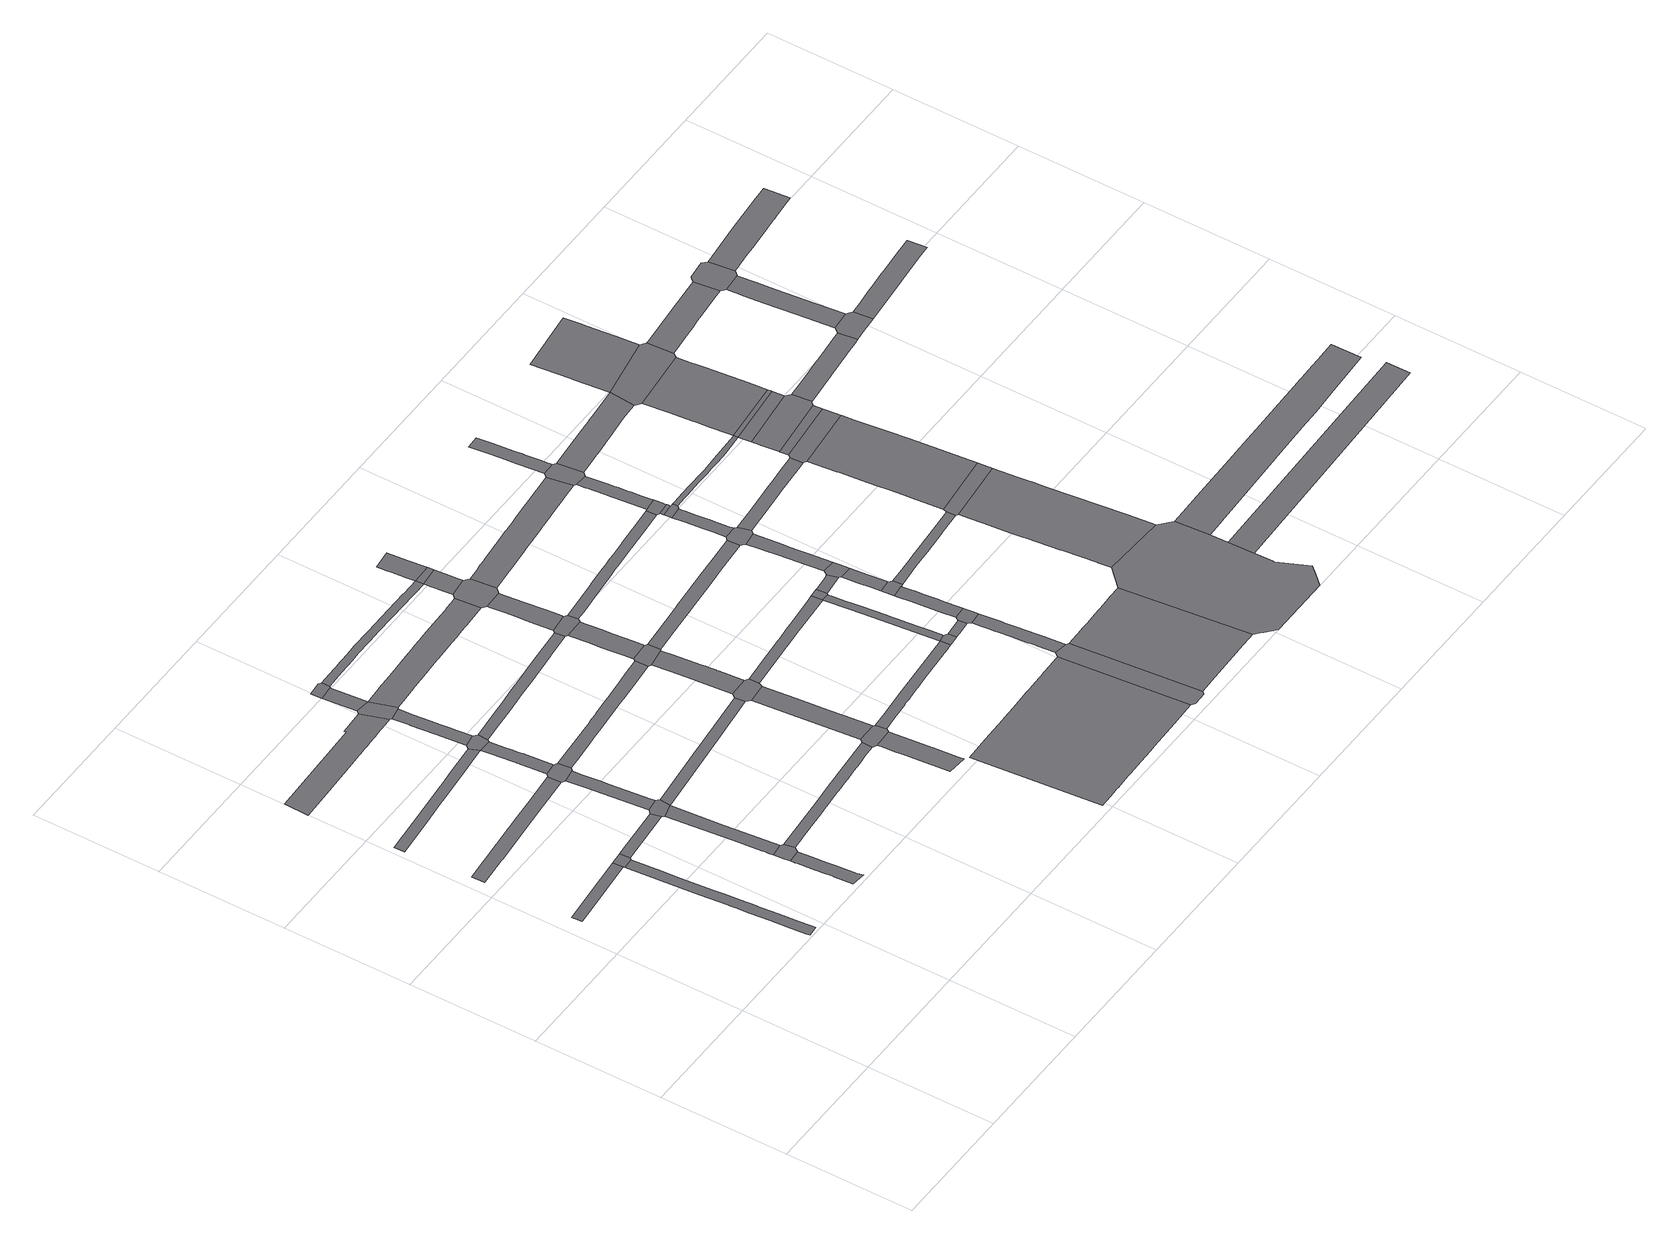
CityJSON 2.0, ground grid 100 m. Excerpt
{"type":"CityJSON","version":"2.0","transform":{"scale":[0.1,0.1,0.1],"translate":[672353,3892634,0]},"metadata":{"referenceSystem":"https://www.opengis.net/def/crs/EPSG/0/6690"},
"CityObjects":{
"road1":{"type":"Road","attributes":{"function":"9","usage":"9","RoadStructureAttribute.widthType":"2","RoadStructureAttribute.width":7.71,"RoadStructureAttribute.sectionType":"1"},"geometry":[{"type":"MultiSurface","lod":"1","boundaries":[[[0,1,2,3,4,5,6,7,8,9,10]]]}]},
"road2":{"type":"Road","attributes":{"function":"9","usage":"9","RoadStructureAttribute.widthType":"2","RoadStructureAttribute.width":7.98,"RoadStructureAttribute.sectionType":"1"},"geometry":[{"type":"MultiSurface","lod":"1","boundaries":[[[11,12,13,14,15,16,17,18,19,20,21,22,23,24,25,26,27,28,29,30,31,32,33,34,35,36,37]]]}]},
"road3":{"type":"Road","attributes":{"function":"9","usage":"9","RoadStructureAttribute.widthType":"9","RoadStructureAttribute.width":-9999,"RoadStructureAttribute.sectionType":"9"},"geometry":[{"type":"MultiSurface","lod":"1","boundaries":[[[38,11,37,39,40,0,10]]]}]},
"road4":{"type":"Road","attributes":{"function":"9","usage":"9","RoadStructureAttribute.widthType":"2","RoadStructureAttribute.width":9.7,"RoadStructureAttribute.sectionType":"1"},"geometry":[{"type":"MultiSurface","lod":"1","boundaries":[[[41,42,43,44,45,46,47,48,49,50,51,52,53,54,55,56,57]]]}]},
"road5":{"type":"Road","attributes":{"function":"9","usage":"9","RoadStructureAttribute.widthType":"2","RoadStructureAttribute.width":7.51,"RoadStructureAttribute.sectionType":"1"},"geometry":[{"type":"MultiSurface","lod":"1","boundaries":[[[58,59,60,61,62,63,64,65,66,67,68,69,70,71,72,73]]]}]},
"road6":{"type":"Road","attributes":{"function":"9","usage":"9","RoadStructureAttribute.widthType":"2","RoadStructureAttribute.width":7.71,"RoadStructureAttribute.sectionType":"1"},"geometry":[{"type":"MultiSurface","lod":"1","boundaries":[[[74,75,40,39,76]]]}]},
"road7":{"type":"Road","attributes":{"function":"9","usage":"9","RoadStructureAttribute.widthType":"2","RoadStructureAttribute.width":9.92,"RoadStructureAttribute.sectionType":"1"},"geometry":[{"type":"MultiSurface","lod":"1","boundaries":[[[77,78,79,80,81,82,83,84,85,86,87,88,89,90,91,92,93,94,95,96]]]}]},
"road8":{"type":"Road","attributes":{"function":"9","usage":"9","RoadStructureAttribute.widthType":"1","RoadStructureAttribute.width":19.69,"RoadStructureAttribute.sectionType":"1"},"geometry":[{"type":"MultiSurface","lod":"1","boundaries":[[[97,98,99,100,101,102,103,104,105,106,107,108,109,110,111,112,113,114,115,116]]]}]},
"road9":{"type":"Road","attributes":{"function":"9","usage":"9","RoadStructureAttribute.widthType":"9","RoadStructureAttribute.width":-9999,"RoadStructureAttribute.sectionType":"9"},"geometry":[{"type":"MultiSurface","lod":"1","boundaries":[[[117,118,85,84,119,120,121,122]]]}]},
"road10":{"type":"Road","attributes":{"function":"9","usage":"9","RoadStructureAttribute.widthType":"2","RoadStructureAttribute.width":9.92,"RoadStructureAttribute.sectionType":"1"},"geometry":[{"type":"MultiSurface","lod":"1","boundaries":[[[123,124,125,126,127,128,129,130,131,132,133,134,135,117,122]]]}]},
"road11":{"type":"Road","attributes":{"function":"9","usage":"9","RoadStructureAttribute.widthType":"9","RoadStructureAttribute.width":-9999,"RoadStructureAttribute.sectionType":"9"},"geometry":[{"type":"MultiSurface","lod":"1","boundaries":[[[126,125,136,137,138,139,140,74,76]]]}]},
"road12":{"type":"Road","attributes":{"function":"9","usage":"9","RoadStructureAttribute.widthType":"2","RoadStructureAttribute.width":9.92,"RoadStructureAttribute.sectionType":"1"},"geometry":[{"type":"MultiSurface","lod":"1","boundaries":[[[141,142,143,139,138,144,145,146,147,148,149]]]}]},
"road13":{"type":"Road","attributes":{"function":"9","usage":"9","RoadStructureAttribute.widthType":"9","RoadStructureAttribute.width":-9999,"RoadStructureAttribute.sectionType":"9"},"geometry":[{"type":"MultiSurface","lod":"1","boundaries":[[[141,149,150,151,152,153,41,57]]]}]},
"road14":{"type":"Road","attributes":{"function":"9","usage":"9","RoadStructureAttribute.widthType":"2","RoadStructureAttribute.width":9.92,"RoadStructureAttribute.sectionType":"1"},"geometry":[{"type":"MultiSurface","lod":"1","boundaries":[[[154,155,156,157,158,159,66,160,161,162,153,152]]]}]},
"road15":{"type":"Road","attributes":{"function":"9","usage":"9","RoadStructureAttribute.widthType":"9","RoadStructureAttribute.width":-9999,"RoadStructureAttribute.sectionType":"9"},"geometry":[{"type":"MultiSurface","lod":"1","boundaries":[[[67,66,159,163,164,165,166]]]}]},
"road16":{"type":"Road","attributes":{"function":"9","usage":"9","RoadStructureAttribute.widthType":"2","RoadStructureAttribute.width":9.92,"RoadStructureAttribute.sectionType":"1"},"geometry":[{"type":"MultiSurface","lod":"1","boundaries":[[[165,167,168,169,170,171,172,173,174,175,176,177,166]]]}]},
"road17":{"type":"Road","attributes":{"function":"9","usage":"9","RoadStructureAttribute.widthType":"9","RoadStructureAttribute.width":-9999,"RoadStructureAttribute.sectionType":"9"},"geometry":[{"type":"MultiSurface","lod":"1","boundaries":[[[173,178,179,180,116,115,174]]]}]},
"road18":{"type":"Road","attributes":{"function":"9","usage":"9","RoadStructureAttribute.widthType":"2","RoadStructureAttribute.width":10.74,"RoadStructureAttribute.sectionType":"1"},"geometry":[{"type":"MultiSurface","lod":"1","boundaries":[[[181,182,183,184,185,186,180,179]]]}]},
"road19":{"type":"Road","attributes":{"function":"9","usage":"9","RoadStructureAttribute.widthType":"2","RoadStructureAttribute.width":7.58,"RoadStructureAttribute.sectionType":"1"},"geometry":[{"type":"MultiSurface","lod":"1","boundaries":[[[187,188,189,121,120,190,191,192,193,194,195,196,197,198,199,200,201,202,203,204,205,206,207,208]]]}]},
"road20":{"type":"Road","attributes":{"function":"9","usage":"9","RoadStructureAttribute.widthType":"9","RoadStructureAttribute.width":-9999,"RoadStructureAttribute.sectionType":"9"},"geometry":[{"type":"MultiSurface","lod":"1","boundaries":[[[209,210,186,185,211,212]]]}]},
"road21":{"type":"Road","attributes":{"function":"9","usage":"9","RoadStructureAttribute.widthType":"2","RoadStructureAttribute.width":7.53,"RoadStructureAttribute.sectionType":"1"},"geometry":[{"type":"MultiSurface","lod":"1","boundaries":[[[213,214,215,216,136,125,217,218,219,220]]]}]},
"road22":{"type":"Road","attributes":{"function":"9","usage":"9","RoadStructureAttribute.widthType":"2","RoadStructureAttribute.width":9.24,"RoadStructureAttribute.sectionType":"1"},"geometry":[{"type":"MultiSurface","lod":"1","boundaries":[[[221,222,223,224,225,226,227,228,229,230,231,232,233,151,150,234,235,236,237,238,239,240,241,242,243,244,245,246]]]}]},
"road23":{"type":"Road","attributes":{"function":"9","usage":"9","RoadStructureAttribute.widthType":"2","RoadStructureAttribute.width":7.67,"RoadStructureAttribute.sectionType":"1"},"geometry":[{"type":"MultiSurface","lod":"1","boundaries":[[[163,247,248,249,250,251,252,253,254,255,256,257,258,259,260,261,262,263,264,265,266,267,268,164]]]}]},
"road24":{"type":"Road","attributes":{"function":"9","usage":"9","RoadStructureAttribute.widthType":"1","RoadStructureAttribute.width":19.69,"RoadStructureAttribute.sectionType":"1"},"geometry":[{"type":"MultiSurface","lod":"1","boundaries":[[[269,270,271,272,273,274,275,276,277,278,279,280,281,282,283,284,285,286,287,288,289,290,291,292,293,294,295,296,297,298,299,300,301,302,303,304,305,306,179,178]]]}]},
"road25":{"type":"Road","attributes":{"function":"9","usage":"9","RoadStructureAttribute.widthType":"2","RoadStructureAttribute.width":14.83,"RoadStructureAttribute.sectionType":"1"},"geometry":[{"type":"MultiSurface","lod":"1","boundaries":[[[307,308,309,310,311,312,313,314,315,316,317,318,319,320]]]}]},
"road26":{"type":"Road","attributes":{"function":"9","usage":"9","RoadStructureAttribute.widthType":"9","RoadStructureAttribute.width":-9999,"RoadStructureAttribute.sectionType":"9"},"geometry":[{"type":"MultiSurface","lod":"1","boundaries":[[[312,311,321,322,323,324,187,208]]]}]},
"road27":{"type":"Road","attributes":{"function":"9","usage":"9","RoadStructureAttribute.widthType":"2","RoadStructureAttribute.width":6.02,"RoadStructureAttribute.sectionType":"1"},"geometry":[{"type":"MultiSurface","lod":"1","boundaries":[[[211,325,326,327,328,329,330,331,332,333,334,335,336,337,338,339,340,341,342,343,344,345,346,347,348,349,350,351,352,353,354,355,356,212]]]}]},
"road28":{"type":"Road","attributes":{"function":"9","usage":"9","RoadStructureAttribute.widthType":"2","RoadStructureAttribute.width":14.83,"RoadStructureAttribute.sectionType":"1"},"geometry":[{"type":"MultiSurface","lod":"1","boundaries":[[[357,324,323,358,359,360,361,362]]]}]},
"road29":{"type":"Road","attributes":{"function":"9","usage":"9","RoadStructureAttribute.widthType":"9","RoadStructureAttribute.width":-9999,"RoadStructureAttribute.sectionType":"9"},"geometry":[{"type":"MultiSurface","lod":"1","boundaries":[[[220,219,362,361,363,364,365,366]]]}]},
"road30":{"type":"Road","attributes":{"function":"9","usage":"9","RoadStructureAttribute.widthType":"2","RoadStructureAttribute.width":14.83,"RoadStructureAttribute.sectionType":"1"},"geometry":[{"type":"MultiSurface","lod":"1","boundaries":[[[365,367,368,369,370,371,372,373,374,375,376,377,378,379,366]]]}]},
"road31":{"type":"Road","attributes":{"function":"9","usage":"9","RoadStructureAttribute.widthType":"9","RoadStructureAttribute.width":-9999,"RoadStructureAttribute.sectionType":"9"},"geometry":[{"type":"MultiSurface","lod":"1","boundaries":[[[245,376,375,380,381,382,383,246]]]}]},
"road32":{"type":"Road","attributes":{"function":"9","usage":"9","RoadStructureAttribute.widthType":"2","RoadStructureAttribute.width":14.83,"RoadStructureAttribute.sectionType":"1"},"geometry":[{"type":"MultiSurface","lod":"1","boundaries":[[[382,384,385,386,387,388,389,390,391,392,393,394,395,396,383]]]}]},
"road33":{"type":"Road","attributes":{"function":"9","usage":"9","RoadStructureAttribute.widthType":"1","RoadStructureAttribute.width":35.46,"RoadStructureAttribute.sectionType":"1"},"geometry":[{"type":"MultiSurface","lod":"1","boundaries":[[[397,398,399,400,401,402,403,404,405,406,407,408,409,410,411,412,413,414,415,416,417,418,419,420,421,422,423,424,425,426,427]]]}]},
"road34":{"type":"Road","attributes":{"function":"9","usage":"9","RoadStructureAttribute.widthType":"9","RoadStructureAttribute.width":-9999,"RoadStructureAttribute.sectionType":"9"},"geometry":[{"type":"MultiSurface","lod":"1","boundaries":[[[428,260,259,390,389,429,430,431]]]}]},
"road35":{"type":"Road","attributes":{"function":"9","usage":"9","RoadStructureAttribute.widthType":"2","RoadStructureAttribute.width":14.83,"RoadStructureAttribute.sectionType":"1"},"geometry":[{"type":"MultiSurface","lod":"1","boundaries":[[[432,433,434,435,436,437,438,439,440,441,442,443,428,431]]]}]},
"road36":{"type":"Road","attributes":{"function":"9","usage":"9","RoadStructureAttribute.widthType":"2","RoadStructureAttribute.width":7.32,"RoadStructureAttribute.sectionType":"1"},"geometry":[{"type":"MultiSurface","lod":"1","boundaries":[[[444,445,446,447,322,321,448,449,450,451,452,453,454,455,456,457,458,459,460,461,462]]]}]},
"road37":{"type":"Road","attributes":{"function":"9","usage":"9","RoadStructureAttribute.widthType":"9","RoadStructureAttribute.width":-9999,"RoadStructureAttribute.sectionType":"9"},"geometry":[{"type":"MultiSurface","lod":"1","boundaries":[[[290,289,436,435,463,464,465,466]]]}]},
"road38":{"type":"Road","attributes":{"function":"9","usage":"9","RoadStructureAttribute.widthType":"2","RoadStructureAttribute.width":14.29,"RoadStructureAttribute.sectionType":"1"},"geometry":[{"type":"MultiSurface","lod":"1","boundaries":[[[467,468,469,470,466,465,471,472,473,474,341]]]}]},
"road39":{"type":"Road","attributes":{"function":"9","usage":"9","RoadStructureAttribute.widthType":"9","RoadStructureAttribute.width":-9999,"RoadStructureAttribute.sectionType":"9"},"geometry":[{"type":"MultiSurface","lod":"1","boundaries":[[[474,475,342,341]]]}]},
"road40":{"type":"Road","attributes":{"function":"9","usage":"9","RoadStructureAttribute.widthType":"2","RoadStructureAttribute.width":14.29,"RoadStructureAttribute.sectionType":"1"},"geometry":[{"type":"MultiSurface","lod":"1","boundaries":[[[475,476,477,478,479,480,481,482,342]]]}]},
"road41":{"type":"Road","attributes":{"function":"9","usage":"9","RoadStructureAttribute.widthType":"2","RoadStructureAttribute.width":7.52,"RoadStructureAttribute.sectionType":"1"},"geometry":[{"type":"MultiSurface","lod":"1","boundaries":[[[483,484,485,486,487,488,489,490,491,492,493,494,495,496,497,498,364,363,499,500,501]]]}]},
"road42":{"type":"Road","attributes":{"function":"9","usage":"9","RoadStructureAttribute.widthType":"2","RoadStructureAttribute.width":9.27,"RoadStructureAttribute.sectionType":"1"},"geometry":[{"type":"MultiSurface","lod":"1","boundaries":[[[502,503,504,505,506,507,508,509,510,511,512,513,514,515,516,517,518,381,380]]]}]},
"road43":{"type":"Road","attributes":{"function":"9","usage":"9","RoadStructureAttribute.widthType":"9","RoadStructureAttribute.width":-9999,"RoadStructureAttribute.sectionType":"9"},"geometry":[{"type":"MultiSurface","lod":"1","boundaries":[[[519,520,521,522,444,462]]]}]},
"road44":{"type":"Road","attributes":{"function":"9","usage":"9","RoadStructureAttribute.widthType":"9","RoadStructureAttribute.width":-9999,"RoadStructureAttribute.sectionType":"9"},"geometry":[{"type":"MultiSurface","lod":"1","boundaries":[[[523,524,525,427,426,526,527,528]]]}]},
"road45":{"type":"Road","attributes":{"function":"9","usage":"9","RoadStructureAttribute.widthType":"2","RoadStructureAttribute.width":7.59,"RoadStructureAttribute.sectionType":"1"},"geometry":[{"type":"MultiSurface","lod":"1","boundaries":[[[529,530,531,532,533,534,535,536,537,538,539,540,541,542,543,544,545,546,547,548,549,550,551,552,553,554,555,556,430,429]]]}]},
"road46":{"type":"Road","attributes":{"function":"9","usage":"9","RoadStructureAttribute.widthType":"3","RoadStructureAttribute.width":5.73,"RoadStructureAttribute.sectionType":"1"},"geometry":[{"type":"MultiSurface","lod":"1","boundaries":[[[557,558,559,560,444,522,561,562,563,564,565,566,567,568,569,570,571,572,483,573]]]}]},
"road47":{"type":"Road","attributes":{"function":"9","usage":"9","RoadStructureAttribute.widthType":"2","RoadStructureAttribute.width":7.32,"RoadStructureAttribute.sectionType":"1"},"geometry":[{"type":"MultiSurface","lod":"1","boundaries":[[[574,521,520,575,576]]]}]},
"road48":{"type":"Road","attributes":{"function":"9","usage":"9","RoadStructureAttribute.widthType":"9","RoadStructureAttribute.width":-9999,"RoadStructureAttribute.sectionType":"9"},"geometry":[{"type":"MultiSurface","lod":"1","boundaries":[[[577,484,483,572,578]]]}]},
"road49":{"type":"Road","attributes":{"function":"9","usage":"9","RoadStructureAttribute.widthType":"2","RoadStructureAttribute.width":10.05,"RoadStructureAttribute.sectionType":"1"},"geometry":[{"type":"MultiSurface","lod":"1","boundaries":[[[579,580,581,582,583,584,585,586,587,588,589,590,591,592,525,524,593,594,595,596,597,598,599,600,601,602,603,604,605]]]}]},
"road50":{"type":"Road","attributes":{"function":"9","usage":"9","RoadStructureAttribute.widthType":"1","RoadStructureAttribute.width":19.69,"RoadStructureAttribute.sectionType":"1"},"geometry":[{"type":"MultiSurface","lod":"1","boundaries":[[[463,606,607,608,609,610,611,612,613,614,615,616,617,618,619,620,621,622,623,624,625,626,627,628,629,630,631,632,633,634,464]]]}]},
"road51":{"type":"Road","attributes":{"function":"9","usage":"9","RoadStructureAttribute.widthType":"9","RoadStructureAttribute.width":-9999,"RoadStructureAttribute.sectionType":"9"},"geometry":[{"type":"MultiSurface","lod":"1","boundaries":[[[604,635,636,637,574,576,605]]]}]},
"road52":{"type":"Road","attributes":{"function":"9","usage":"9","RoadStructureAttribute.widthType":"2","RoadStructureAttribute.width":7.52,"RoadStructureAttribute.sectionType":"1"},"geometry":[{"type":"MultiSurface","lod":"1","boundaries":[[[638,639,640,641,577,578]]]}]},
"road53":{"type":"Road","attributes":{"function":"9","usage":"9","RoadStructureAttribute.widthType":"2","RoadStructureAttribute.width":10.05,"RoadStructureAttribute.sectionType":"1"},"geometry":[{"type":"MultiSurface","lod":"1","boundaries":[[[642,643,644,645,646,647,648,637,636,649,650,651,652,653,654,655,656,657,658,659,660,661]]]}]},
"road54":{"type":"Road","attributes":{"function":"9","usage":"9","RoadStructureAttribute.widthType":"9","RoadStructureAttribute.width":-9999,"RoadStructureAttribute.sectionType":"9"},"geometry":[{"type":"MultiSurface","lod":"1","boundaries":[[[660,662,663,664,665,666,661]]]}]},
"road55":{"type":"Road","attributes":{"function":"9","usage":"9","RoadStructureAttribute.widthType":"2","RoadStructureAttribute.width":10.05,"RoadStructureAttribute.sectionType":"1"},"geometry":[{"type":"MultiSurface","lod":"1","boundaries":[[[667,668,669,670,671,672,673,666,665]]]}]},
"road56":{"type":"Road","attributes":{"function":"9","usage":"9","RoadStructureAttribute.widthType":"1","RoadStructureAttribute.width":35.46,"RoadStructureAttribute.sectionType":"1"},"geometry":[{"type":"MultiSurface","lod":"1","boundaries":[[[674,675,676,677,678,679,680,523,528,681,682,683,684,685]]]}]},
"road57":{"type":"Road","attributes":{"function":"9","usage":"9","RoadStructureAttribute.widthType":"9","RoadStructureAttribute.width":-9999,"RoadStructureAttribute.sectionType":"9"},"geometry":[{"type":"MultiSurface","lod":"1","boundaries":[[[639,638,671,670,686,687,688]]]}]},
"road58":{"type":"Road","attributes":{"function":"9","usage":"9","RoadStructureAttribute.widthType":"2","RoadStructureAttribute.width":10.05,"RoadStructureAttribute.sectionType":"1"},"geometry":[{"type":"MultiSurface","lod":"1","boundaries":[[[687,689,690,691,692,693,694,695,696,697,698,699,700,701,702,703,704,705,688]]]}]},
"road59":{"type":"Road","attributes":{"function":"9","usage":"9","RoadStructureAttribute.widthType":"9","RoadStructureAttribute.width":-9999,"RoadStructureAttribute.sectionType":"9"},"geometry":[{"type":"MultiSurface","lod":"1","boundaries":[[[706,707,708,709,710,509,508,711,696,695]]]}]},
"road60":{"type":"Road","attributes":{"function":"9","usage":"9","RoadStructureAttribute.widthType":"2","RoadStructureAttribute.width":10.05,"RoadStructureAttribute.sectionType":"1"},"geometry":[{"type":"MultiSurface","lod":"1","boundaries":[[[712,713,714,715,716,717,710,709,718,719,720,721,722,723,724,725]]]}]},
"road61":{"type":"Road","attributes":{"function":"9","usage":"9","RoadStructureAttribute.widthType":"9","RoadStructureAttribute.width":-9999,"RoadStructureAttribute.sectionType":"9"},"geometry":[{"type":"MultiSurface","lod":"1","boundaries":[[[726,727,728,729,730,712,725,731]]]}]},
"road62":{"type":"Road","attributes":{"function":"9","usage":"9","RoadStructureAttribute.widthType":"2","RoadStructureAttribute.width":10.05,"RoadStructureAttribute.sectionType":"1"},"geometry":[{"type":"MultiSurface","lod":"1","boundaries":[[[728,732,733,729]]]}]},
"road63":{"type":"Road","attributes":{"function":"9","usage":"9","RoadStructureAttribute.widthType":"9","RoadStructureAttribute.width":-9999,"RoadStructureAttribute.sectionType":"9"},"geometry":[{"type":"MultiSurface","lod":"1","boundaries":[[[732,734,735,736,737,738,739,740,741,543,542,733]]]}]},
"road64":{"type":"Road","attributes":{"function":"9","usage":"9","RoadStructureAttribute.widthType":"2","RoadStructureAttribute.width":10.05,"RoadStructureAttribute.sectionType":"1"},"geometry":[{"type":"MultiSurface","lod":"1","boundaries":[[[742,743,744,745,746,747,748,749,750,740,739,751,752,753,754,755,756,757,758,759,760,761,762,763,764]]]}]},
"road65":{"type":"Road","attributes":{"function":"9","usage":"9","RoadStructureAttribute.widthType":"2","RoadStructureAttribute.width":6.44,"RoadStructureAttribute.sectionType":"1"},"geometry":[{"type":"MultiSurface","lod":"1","boundaries":[[[765,766,767,768,769,770,771,772,773,774,775,776,777,778,779,780,664,663]]]}]},
"road66":{"type":"Road","attributes":{"function":"9","usage":"9","RoadStructureAttribute.widthType":"9","RoadStructureAttribute.width":-9999,"RoadStructureAttribute.sectionType":"9"},"geometry":[{"type":"MultiSurface","lod":"1","boundaries":[[[764,763,781,782,783,784,619,618]]]}]},
"road67":{"type":"Road","attributes":{"function":"9","usage":"9","RoadStructureAttribute.widthType":"2","RoadStructureAttribute.width":8.39,"RoadStructureAttribute.sectionType":"1"},"geometry":[{"type":"MultiSurface","lod":"1","boundaries":[[[785,786,787,788,789,784,783,790,791,792,793,794,795,796,797]]]}]},
"road68":{"type":"Road","attributes":{"function":"9","usage":"9","RoadStructureAttribute.widthType":"2","RoadStructureAttribute.width":8.77,"RoadStructureAttribute.sectionType":"1"},"geometry":[{"type":"MultiSurface","lod":"1","boundaries":[[[707,798,799,800,801,802,803,804,805,806,807,808,809,810,811,708]]]}]},
"road69":{"type":"Road","attributes":{"function":"9","usage":"9","RoadStructureAttribute.widthType":"9","RoadStructureAttribute.width":-9999,"RoadStructureAttribute.sectionType":"9"},"geometry":[{"type":"MultiSurface","lod":"1","boundaries":[[[812,813,814,815,816,817,818,819,820,821,822,823,824,685,684,825,826,827,828]]]}]},
"road70":{"type":"Road","attributes":{"function":"9","usage":"9","RoadStructureAttribute.widthType":"4","RoadStructureAttribute.width":3.68,"RoadStructureAttribute.sectionType":"1"},"geometry":[{"type":"MultiSurface","lod":"1","boundaries":[[[829,830,831,832,833,834,835,836,837,838,839,840,841,842,843,844,845,846,847,848,849,850,851,852,853,726,731]]]}]},
"road71":{"type":"Road","attributes":{"function":"9","usage":"9","RoadStructureAttribute.widthType":"1","RoadStructureAttribute.width":19.69,"RoadStructureAttribute.sectionType":"1"},"geometry":[{"type":"MultiSurface","lod":"1","boundaries":[[[854,855,856,857,858,859,860,861,862,863,782,781,864,865,866,867,868,869,870,871,872,873,874,875,876]]]}]},
"road72":{"type":"Road","attributes":{"function":"2","usage":"1","RoadStructureAttribute.widthType":"1","RoadStructureAttribute.width":44.4,"RoadStructureAttribute.sectionType":"1"},"geometry":[{"type":"MultiSurface","lod":"1","boundaries":[[[877,878,879,880,881,882,883,884,885,886,887,888,889,890,891,892,893,894,824,823]]]}]},
"road73":{"type":"Road","attributes":{"function":"9","usage":"9","RoadStructureAttribute.widthType":"9","RoadStructureAttribute.width":-9999,"RoadStructureAttribute.sectionType":"9"},"geometry":[{"type":"MultiSurface","lod":"1","boundaries":[[[771,770,884,883,895,896]]]}]},
"road74":{"type":"Road","attributes":{"function":"2","usage":"1","RoadStructureAttribute.widthType":"1","RoadStructureAttribute.width":44.4,"RoadStructureAttribute.sectionType":"1"},"geometry":[{"type":"MultiSurface","lod":"1","boundaries":[[[895,897,898,899,900,901,902,903,904,905,906,907,908,909,910,896]]]}]},
"road75":{"type":"Road","attributes":{"function":"9","usage":"9","RoadStructureAttribute.widthType":"9","RoadStructureAttribute.width":-9999,"RoadStructureAttribute.sectionType":"9"},"geometry":[{"type":"MultiSurface","lod":"1","boundaries":[[[803,802,911,902,901,912,913,914]]]}]},
"road76":{"type":"Road","attributes":{"function":"9","usage":"1","RoadStructureAttribute.widthType":"1","RoadStructureAttribute.width":44.4,"RoadStructureAttribute.sectionType":"1"},"geometry":[{"type":"MultiSurface","lod":"1","boundaries":[[[913,915,916,914]]]}]},
"road77":{"type":"Road","attributes":{"function":"9","usage":"9","RoadStructureAttribute.widthType":"9","RoadStructureAttribute.width":-9999,"RoadStructureAttribute.sectionType":"9"},"geometry":[{"type":"MultiSurface","lod":"1","boundaries":[[[917,918,919,920,921,922,916,915,923,924,925]]]}]},
"road78":{"type":"Road","attributes":{"function":"2","usage":"9","RoadStructureAttribute.widthType":"1","RoadStructureAttribute.width":44.4,"RoadStructureAttribute.sectionType":"1"},"geometry":[{"type":"MultiSurface","lod":"1","boundaries":[[[926,927,918,917,928,842]]]}]},
"road79":{"type":"Road","attributes":{"function":"9","usage":"9","RoadStructureAttribute.widthType":"9","RoadStructureAttribute.width":-9999,"RoadStructureAttribute.sectionType":"9"},"geometry":[{"type":"MultiSurface","lod":"1","boundaries":[[[928,929,930,843,842]]]}]},
"road80":{"type":"Road","attributes":{"function":"2","usage":"1","RoadStructureAttribute.widthType":"1","RoadStructureAttribute.width":44.4,"RoadStructureAttribute.sectionType":"1"},"geometry":[{"type":"MultiSurface","lod":"1","boundaries":[[[931,932,933,934,935,936,937,843,930,938,939,940,941,942,943,944]]]}]},
"road81":{"type":"Road","attributes":{"function":"9","usage":"9","RoadStructureAttribute.widthType":"9","RoadStructureAttribute.width":-9999,"RoadStructureAttribute.sectionType":"9"},"geometry":[{"type":"MultiSurface","lod":"1","boundaries":[[[931,944,945,946,947,854,876]]]}]},
"road82":{"type":"Road","attributes":{"function":"2","usage":"1","RoadStructureAttribute.widthType":"1","RoadStructureAttribute.width":44.4,"RoadStructureAttribute.sectionType":"1"},"geometry":[{"type":"MultiSurface","lod":"1","boundaries":[[[948,949,950,854,947,951,952,953,954]]]}]},
"road83":{"type":"Road","attributes":{"function":"9","usage":"9","RoadStructureAttribute.widthType":"1","RoadStructureAttribute.width":15.06,"RoadStructureAttribute.sectionType":"1"},"geometry":[{"type":"MultiSurface","lod":"1","boundaries":[[[924,955,956,957,958,959,960,961,962,963,964,965,966,967,968,925]]]}]},
"road84":{"type":"Road","attributes":{"function":"1","usage":"1","RoadStructureAttribute.widthType":"1","RoadStructureAttribute.width":35.46,"RoadStructureAttribute.sectionType":"7"},"geometry":[{"type":"MultiSurface","lod":"1","boundaries":[[[817,969,970,971,972,973,974,818]]]}]},
"road85":{"type":"Road","attributes":{"function":"9","usage":"9","RoadStructureAttribute.widthType":"1","RoadStructureAttribute.width":25.09,"RoadStructureAttribute.sectionType":"1"},"geometry":[{"type":"MultiSurface","lod":"1","boundaries":[[[975,976,977,978,979,980,981,982,983,984,985,986,987,988,989,990,822,821,991,992,993,994,995]]]}]},
"road86":{"type":"Road","attributes":{"function":"9","usage":"9","RoadStructureAttribute.widthType":"1","RoadStructureAttribute.width":19.53,"RoadStructureAttribute.sectionType":"1"},"geometry":[{"type":"MultiSurface","lod":"1","boundaries":[[[996,997,998,999,1000,946,945,1001,1002,1003,1004,1005,1006,1007]]]}]},
"road87":{"type":"Road","attributes":{"function":"9","usage":"9","RoadStructureAttribute.widthType":"9","RoadStructureAttribute.width":-9999,"RoadStructureAttribute.sectionType":"9"},"geometry":[{"type":"MultiSurface","lod":"1","boundaries":[[[1008,1009,1010,1011,964,963,1012,1013]]]}]},
"road88":{"type":"Road","attributes":{"function":"9","usage":"9","RoadStructureAttribute.widthType":"2","RoadStructureAttribute.width":12.63,"RoadStructureAttribute.sectionType":"1"},"geometry":[{"type":"MultiSurface","lod":"1","boundaries":[[[1014,1015,1016,1017,1018,1019,1011,1010,1020,1021,1022,1023]]]}]},
"road89":{"type":"Road","attributes":{"function":"9","usage":"9","RoadStructureAttribute.widthType":"9","RoadStructureAttribute.width":-9999,"RoadStructureAttribute.sectionType":"9"},"geometry":[{"type":"MultiSurface","lod":"1","boundaries":[[[1024,1025,1026,1027,1007,1006,1014,1023,1028,1029]]]}]},
"road90":{"type":"Road","attributes":{"function":"9","usage":"9","RoadStructureAttribute.widthType":"1","RoadStructureAttribute.width":15.06,"RoadStructureAttribute.sectionType":"1"},"geometry":[{"type":"MultiSurface","lod":"1","boundaries":[[[1030,1031,1032,1033,1034,1035,1036,1037,1038,1039,1040,1041,1042,1043,1008,1013]]]}]},
"road91":{"type":"Road","attributes":{"function":"9","usage":"9","RoadStructureAttribute.widthType":"1","RoadStructureAttribute.width":19.53,"RoadStructureAttribute.sectionType":"1"},"geometry":[{"type":"MultiSurface","lod":"1","boundaries":[[[1028,1044,1045,1046,1047,1048,1049,1050,1051,1052,1053,1054,1029]]]}]}
},
"vertices":[
[726,2503,0],[666,2497,0],[441,2476,0],[137,2447,0],[134,2447,0],[140,2367,0],[143,2367,0],[284,2381,0],[362,2388,0],[459,2397,0],[733,2423,0],
[735,2408,0],[747,2277,0],[750,2235,0],[760,2133,0],[786,1850,0],[805,1636,0],[807,1620,0],[811,1573,0],[821,1468,0],[834,1319,0],[846,1191,0],[859,1046,0],[862,1018,0],[943,1025,0],[938,1080,0],[931,1154,0],[917,1304,0],[906,1432,0],[903,1456,0],[901,1479,0],[891,1595,0],[885,1656,0],[880,1716,0],[873,1794,0],[849,2054,0],[837,2188,0],[816,2416,0],
[733,2420,0],[833,2432,0],[826,2512,0],
[1185,3319,0],[964,3299,0],[899,3293,0],[801,3284,0],[751,3280,0],[523,3260,0],[500,3258,0],[459,3254,0],[100,3221,0],[102,3116,0],[335,3138,0],[353,3139,0],[404,3144,0],[773,3178,0],[885,3188,0],[929,3192,0],[1190,3216,0],
[58,3727,0],[123,3734,0],[422,3764,0],[575,3779,0],[603,3782,0],[933,3815,0],[1031,3825,0],[1154,3837,0],[1157,3837,0],[1121,3913,0],[971,3898,0],[855,3887,0],[773,3878,0],[675,3869,0],[325,3834,0],[56,3807,0],
[1261,2553,0],[856,2515,0],[1279,2474,0],
[1543,1034,0],[1532,1083,0],[1517,1243,0],[1510,1310,0],[1499,1419,0],[1499,1422,0],[1494,1472,0],[1489,1527,0],[1389,1517,0],[1392,1484,0],[1393,1476,0],[1397,1433,0],[1402,1384,0],[1408,1326,0],[1409,1318,0],[1410,1301,0],[1412,1282,0],[1420,1203,0],[1421,1191,0],[1435,1046,0],
[902,4704,0],[815,4700,0],[817,4681,0],[8,4650,0],[1,4460,0],[43,4462,0],[278,4472,0],[608,4486,0],[635,4488,0],[719,4491,0],[733,4492,0],[776,4494,0],[792,4494,0],[851,4497,0],[876,4498,0],[951,4501,0],[1014,4504,0],[1016,4504,0],[1074,4507,0],[1007,4709,0],
[1376,1645,0],[1384,1566,0],[1506,1552,0],[1515,1564,0],[1500,1643,0],[1476,1657,0],
[1442,1993,0],[1434,2079,0],[1399,2484,0],[1296,2454,0],[1346,1954,0],[1351,1903,0],[1353,1882,0],[1357,1842,0],[1359,1824,0],[1365,1761,0],[1368,1731,0],[1371,1704,0],[1373,1680,0],
[1410,2568,0],[1400,2580,0],[1388,2591,0],[1286,2578,0],[1272,2564,0],
[1217,3198,0],[1241,3021,0],[1244,2992,0],[1381,2631,0],[1350,2937,0],[1344,2994,0],[1341,3027,0],[1329,3138,0],[1322,3213,0],
[1344,3235,0],[1333,3335,0],[1306,3350,0],[1209,3341,0],
[1283,3584,0],[1281,3600,0],[1278,3623,0],[1273,3672,0],[1269,3708,0],[1256,3832,0],[1164,3769,0],[1184,3584,0],[1186,3566,0],
[1269,3851,0],[1272,3931,0],[1244,3956,0],[1147,3940,0],
[1231,4074,0],[1225,4134,0],[1221,4167,0],[1218,4202,0],[1211,4274,0],[1197,4411,0],[1192,4514,0],[1089,4496,0],[1102,4375,0],[1103,4362,0],[1123,4167,0],
[1206,4523,0],[1140,4722,0],[1027,4734,0],
[1122,4916,0],[1120,4933,0],[1118,4957,0],[1117,4970,0],[1114,5007,0],[1001,4996,0],
[2608,1740,0],[2123,1697,0],[1964,1683,0],[1615,1573,0],[1623,1573,0],[1796,1588,0],[1800,1589,0],[1876,1595,0],[1951,1602,0],[1965,1603,0],[2108,1616,0],[2120,1617,0],[2161,1620,0],[2215,1625,0],[2259,1629,0],[2327,1635,0],[2352,1637,0],[2380,1640,0],[2400,1641,0],[2443,1645,0],[2505,1650,0],[2606,1659,0],
[1103,5095,0],[993,5084,0],[1124,5018,0],[1123,5079,0],
[2308,2667,0],[2102,2645,0],[2043,2638,0],[1956,2629,0],[2104,2564,0],[2500,2608,0],[2517,2610,0],[2507,2689,0],
[2322,3428,0],[2209,3417,0],[2100,3406,0],[2086,3404,0],[2044,3400,0],[2014,3397,0],[1944,3390,0],[1881,3384,0],[1878,3384,0],[1860,3382,0],[1814,3378,0],[1759,3372,0],[1703,3367,0],[1470,3247,0],[1531,3253,0],[1598,3259,0],[1668,3266,0],[1774,3276,0],[1816,3280,0],[1883,3286,0],[1984,3296,0],[2055,3302,0],[2088,3306,0],[2159,3312,0],[2446,3339,0],[2440,3440,0],
[1413,3865,0],[1438,3868,0],[1588,3882,0],[1681,3891,0],[1706,3894,0],[1759,3899,0],[1891,3912,0],[2032,3925,0],[2080,3930,0],[2110,3933,0],[2161,3938,0],[2184,3940,0],[2384,3961,0],[2377,4040,0],[2086,4013,0],[2068,4012,0],[1965,4001,0],[1844,3989,0],[1782,3983,0],[1727,3977,0],[1619,3966,0],[1521,3956,0],
[1236,4525,0],[1299,4529,0],[1324,4531,0],[1406,4537,0],[1428,4538,0],[1575,4546,0],[1631,4549,0],[1730,4553,0],[1746,4554,0],[1813,4556,0],[1854,4558,0],[1919,4561,0],[1981,4564,0],[2019,4566,0],[2065,4568,0],[2086,4569,0],[2116,4571,0],[2203,4576,0],[2242,4578,0],[2279,4580,0],[2313,4582,0],[2291,4779,0],[2244,4776,0],[2192,4774,0],[2160,4772,0],[2105,4769,0],[2056,4767,0],[1916,4762,0],[1853,4759,0],[1822,4758,0],[1767,4756,0],[1720,4753,0],[1643,4749,0],[1523,4742,0],[1420,4737,0],[1292,4730,0],[1249,4728,0],[1190,4724,0],
[2843,1129,0],[2824,1320,0],[2824,1324,0],[2812,1439,0],[2792,1646,0],[2642,1640,0],[2645,1612,0],[2648,1580,0],[2655,1507,0],[2660,1456,0],[2663,1425,0],[2669,1365,0],[2695,1095,0],[2848,1081,0],
[2809,1673,0],[2794,1756,0],[2782,1766,0],[2630,1764,0],
[1283,5023,0],[1413,5027,0],[1494,5030,0],[1506,5030,0],[1536,5031,0],[1581,5031,0],[1633,5031,0],[1741,5031,0],[1897,5030,0],[1911,5030,0],[2045,5029,0],[2068,5029,0],[2135,5029,0],[2164,5029,0],[2188,5029,0],[2293,5029,0],[2296,5029,0],[2290,5090,0],[2226,5090,0],[2143,5090,0],[2140,5090,0],[2049,5091,0],[1789,5091,0],[1715,5092,0],[1535,5092,0],[1512,5092,0],[1487,5091,0],[1390,5088,0],[1358,5087,0],[1306,5085,0],[1282,5084,0],[1174,5081,0],
[2583,2236,0],[2759,1986,0],[2748,2094,0],[2723,2352,0],[2699,2595,0],[2549,2580,0],
[2711,2626,0],[2711,2706,0],[2683,2724,0],[2530,2719,0],
[2681,2745,0],[2665,2920,0],[2664,2926,0],[2663,2938,0],[2659,2982,0],[2655,3022,0],[2652,3051,0],[2627,3270,0],[2618,3351,0],[2470,3325,0],[2486,3185,0],[2505,3019,0],[2509,2969,0],
[2629,3360,0],[2621,3458,0],[2603,3470,0],[2453,3457,0],
[2595,3560,0],[2580,3707,0],[2573,3785,0],[2564,3870,0],[2559,3926,0],[2556,3954,0],[2403,3950,0],[2405,3931,0],[2419,3801,0],[2430,3693,0],[2437,3619,0],[2445,3543,0],[2450,3489,0],
[3939,1093,0],[3925,1093,0],[3836,1090,0],[3792,1088,0],[3777,1088,0],[3729,1086,0],[3655,1084,0],[3616,1083,0],[3438,1077,0],[3325,1074,0],[3305,1073,0],[3137,1068,0],[3086,1066,0],[2881,1060,0],[2974,62,0],[3005,63,0],[3029,64,0],[3067,65,0],[3118,67,0],[3159,68,0],[3175,68,0],[3239,70,0],[3308,73,0],[3338,74,0],[3464,78,0],[3585,81,0],[3641,83,0],[3896,91,0],[3966,93,0],[4112,98,0],[4013,1095,0],
[2392,4058,0],[2574,3978,0],[2566,4057,0],[2543,4074,0],
[2540,4112,0],[2529,4217,0],[2514,4369,0],[2494,4560,0],[2345,4556,0],[2347,4536,0],[2356,4449,0],[2359,4426,0],[2366,4343,0],[2371,4287,0],[2377,4225,0],[2379,4194,0],
[3715,1837,0],[3712,1837,0],[3121,1785,0],[2934,1768,0],[2901,1685,0],[2949,1689,0],[2977,1692,0],[3052,1698,0],[3078,1701,0],[3087,1702,0],[3123,1705,0],[3177,1709,0],[3236,1715,0],[3255,1716,0],[3349,1725,0],[3630,1749,0],[3669,1752,0],[3696,1755,0],[3722,1757,0],
[2528,4600,0],[2505,4796,0],[2468,4829,0],[2317,4807,0],
[2296,5026,0],[2301,4980,0],[2305,4937,0],[2311,4875,0],[2465,4861,0],[2464,4871,0],[2458,4931,0],[2447,5044,0],
[2442,5093,0],
[2427,5246,0],[2412,5400,0],[2261,5383,0],[2269,5302,0],[2273,5266,0],[2276,5235,0],[2284,5158,0],
[3617,2710,0],[3609,2794,0],[3547,2788,0],[3474,2781,0],[3455,2779,0],[3411,2775,0],[3390,2773,0],[3332,2767,0],[3246,2759,0],[3164,2751,0],[3100,2745,0],[3015,2736,0],[3001,2735,0],[2944,2729,0],[2921,2727,0],[2742,2709,0],[3102,2665,0],[3280,2682,0],[3614,2709,0],
[2825,3378,0],[3086,3401,0],[3151,3407,0],[3342,3423,0],[3421,3430,0],[3501,3437,0],[3759,3460,0],[3752,3560,0],[3515,3539,0],[3409,3529,0],[3296,3519,0],[3181,3508,0],[3151,3506,0],[3115,3502,0],[3081,3499,0],[2993,3491,0],[2763,3470,0],
[3749,1759,0],[3808,1765,0],[3801,1829,0],[3774,1847,0],
[4165,1100,0],[4145,1113,0],[4043,1128,0],[4140,79,0],[4242,78,0],[4263,103,0],
[2670,3988,0],[2765,3998,0],[2804,4002,0],[2913,4013,0],[2955,4017,0],[3056,4027,0],[3072,4029,0],[3125,4034,0],[3145,4036,0],[3251,4046,0],[3340,4054,0],[3433,4063,0],[3551,4074,0],[3703,4089,0],[3695,4168,0],[3572,4156,0],[3360,4136,0],[3335,4133,0],[3307,4131,0],[3221,4122,0],[3174,4118,0],[3111,4111,0],[3071,4108,0],[3022,4103,0],[2916,4093,0],[2891,4090,0],[2824,4084,0],[2716,4072,0],
[3621,2681,0],[3639,2518,0],[3659,2336,0],[3715,1840,0],[3763,1947,0],[3753,2036,0],[3739,2162,0],[3736,2193,0],[3730,2248,0],[3727,2276,0],[3717,2361,0],[3704,2481,0],[3699,2523,0],[3692,2584,0],[3681,2685,0],[3678,2709,0],[3617,2707,0],
[3946,1842,0],[3871,1770,0],[3953,1777,0],
[3680,2801,0],[3688,2719,0],
[3982,1698,0],[3983,1693,0],[3990,1625,0],[3995,1576,0],[3997,1562,0],[4008,1454,0],[4015,1395,0],[4016,1387,0],[4021,1335,0],[4023,1316,0],[4028,1273,0],[4028,1268,0],[4030,1255,0],[4034,1216,0],[4144,1128,0],[4139,1169,0],[4129,1263,0],[4129,1270,0],[4121,1337,0],[4106,1484,0],[4099,1542,0],[4096,1574,0],[4094,1591,0],[4091,1619,0],[4083,1699,0],[4076,1764,0],[3976,1753,0],
[2885,4634,0],[2978,4643,0],[3059,4651,0],[3064,4651,0],[3075,4652,0],[3169,4662,0],[3173,4662,0],[3227,4668,0],[3306,4675,0],[3415,4686,0],[3465,4691,0],[3497,4694,0],[3637,4708,0],[3605,4904,0],[3173,4862,0],[3111,4856,0],[3054,4851,0],[3040,4850,0],[3016,4847,0],[2921,4838,0],[2876,4833,0],[2870,4833,0],[2855,4831,0],[2726,4818,0],[2700,4815,0],[2654,4811,0],[2633,4809,0],[2619,4807,0],[2605,4806,0],
[4071,1812,0],[4063,1881,0],[3964,1871,0],
[3858,2738,0],[3837,2821,0],[3799,2813,0],[3697,2803,0],
[3918,2299,0],[3927,2218,0],[3928,2207,0],[3931,2177,0],[3937,2123,0],[3953,1970,0],[3962,1891,0],[4063,1889,0],[4057,1942,0],[4057,1943,0],[4044,2059,0],[4044,2062,0],[4032,2173,0],[4031,2184,0],[4026,2232,0],[4024,2255,0],[4022,2268,0],[4016,2324,0],[4014,2341,0],[3915,2330,0],
[4017,2341,0],[4038,2344,0],[4028,2417,0],[4004,2439,0],[3904,2429,0],
[4000,2470,0],[3999,2479,0],[3981,2651,0],[3974,2722,0],[3873,2725,0],[3886,2605,0],[3897,2502,0],
[4694,1117,0],[4607,1114,0],[4499,1111,0],[4394,1107,0],[4343,1106,0],[4271,1103,0],[4267,1103,0],[4381,106,0],[4782,119,0],[4854,121,0],[4907,123,0],[4793,1120,0],
[3965,2806,0],[3960,2850,0],[3859,2854,0],
[3939,3050,0],[3935,3084,0],[3932,3118,0],[3926,3171,0],[3923,3201,0],[3921,3227,0],[3898,3448,0],[3791,3432,0],[3804,3331,0],[3811,3277,0],[3819,3207,0],[3820,3198,0],[3838,3048,0],[3843,3008,0],[3846,2974,0],[3851,2931,0],[3855,2887,0],
[3910,3461,0],[3922,3473,0],[3894,3571,0],[3879,3582,0],[3778,3585,0],[3780,3442,0],
[3735,3986,0],[3745,3894,0],[3756,3789,0],[3758,3769,0],[3760,3758,0],[3768,3682,0],[3871,3619,0],[3862,3712,0],[3856,3768,0],[3854,3784,0],[3845,3872,0],[3836,3952,0],[3836,3956,0],[3832,3996,0],
[3849,4056,0],[3829,4056,0],[3826,4056,0],[3728,4045,0],[3730,4023,0],[3849,4017,0],
[3822,4086,0],[3725,4075,0],
[3822,4089,0],[3820,4104,0],[3819,4120,0],[3814,4161,0],[3813,4173,0],[3812,4181,0],[3714,4170,0],[3711,4170,0],
[3658,4676,0],[3664,4628,0],[3666,4611,0],[3671,4558,0],[3678,4495,0],[3679,4484,0],[3681,4464,0],[3685,4435,0],[3686,4423,0],[3807,4218,0],[3801,4275,0],[3798,4304,0],[3792,4354,0],[3789,4383,0],[3784,4428,0],[3782,4448,0],[3779,4475,0],[3772,4535,0],[3771,4545,0],[3766,4591,0],[3759,4647,0],[3754,4693,0],[3656,4695,0],
[4133,2356,0],[4228,2364,0],[4382,2376,0],[4595,2394,0],[4607,2395,0],[4787,2409,0],[4781,2479,0],[4640,2467,0],[4542,2459,0],[4492,2455,0],[4454,2452,0],[4445,2451,0],[4314,2441,0],[4269,2437,0],[4226,2433,0],[4124,2425,0],
[3778,4720,0],[3754,4918,0],[3730,4935,0],[3630,4932,0],
[3570,5499,0],[3586,5355,0],[3596,5259,0],[3609,5137,0],[3610,5126,0],[3726,4974,0],[3721,5022,0],[3708,5145,0],[3706,5167,0],[3701,5206,0],[3700,5217,0],[3683,5382,0],[3669,5506,0],
[4128,3492,0],[4317,3511,0],[4333,3512,0],[4588,3535,0],[4658,3541,0],[4649,3640,0],[4504,3627,0],[4429,3620,0],[4349,3612,0],[4323,3610,0],[4249,3603,0],[4201,3598,0],[4099,3588,0],[4047,3584,0],
[5621,86,0],[5676,147,0],[5572,382,0],[5572,394,0],[5567,536,0],[5567,539,0],[5560,740,0],[5560,743,0],[5556,881,0],[5556,884,0],[5537,1153,0],[5442,1238,0],[4935,1264,0],[4944,89,0],[4963,72,0],[5041,2,0],[5546,2,0],
[3942,4019,0],[3964,4020,0],[3967,4020,0],[4119,4023,0],[4224,4021,0],[4240,4021,0],[4284,4022,0],[4350,4023,0],[4405,4024,0],[4445,4025,0],[4515,4031,0],[4587,4036,0],[4623,4039,0],[4626,4039,0],[4624,4073,0],[4621,4073,0],[4369,4063,0],[4241,4057,0],[4176,4057,0],[4154,4057,0],[4110,4057,0],[4103,4057,0],[4078,4057,0],[3957,4057,0],[3943,4057,0],
[4525,4992,0],[4522,4992,0],[4307,4971,0],[4271,4968,0],[4229,4964,0],[4207,4962,0],[4103,4952,0],[4034,4945,0],[4013,4943,0],[3943,4936,0],[3909,4733,0],[3965,4739,0],[3982,4740,0],[4024,4744,0],[4042,4746,0],[4064,4748,0],[4095,4752,0],[4178,4761,0],[4211,4764,0],[4247,4768,0],[4361,4781,0],[4457,4788,0],[4508,4791,0],
[5416,1458,0],[5345,2057,0],[5339,2108,0],[5337,2136,0],[5328,2227,0],[5323,2271,0],[5304,2450,0],[4806,2397,0],[4814,2317,0],[4825,2219,0],[4848,2002,0],[4858,1913,0],[4860,1901,0],[4890,1645,0],[4892,1628,0],[4923,1367,0],[4923,1364,0],[4932,1287,0],
[5292,2564,0],[4794,2510,0],
[5237,3079,0],[5219,3230,0],[5189,3485,0],[5179,3574,0],[5179,3579,0],[4684,3526,0],[4708,3303,0],[4710,3286,0],[4735,3068,0],[4742,3005,0],[4751,2914,0],[4757,2862,0],[4767,2767,0],[4768,2760,0],
[4664,3542,0],[5167,3695,0],[5164,3716,0],[4669,3664,0],
[5157,3787,0],[4662,3730,0],
[5133,3998,0],[4638,3941,0],[4640,3922,0],[4641,3907,0],[4646,3870,0],[4661,3734,0],[5177,3811,0],[5186,3812,0],[5169,3966,0],
[4627,4036,0],[4630,4004,0],[5124,4090,0],
[5122,4108,0],[5120,4124,0],
[4553,4756,0],[4574,4559,0],[4593,4373,0],[4596,4347,0],[4606,4247,0],[4619,4119,0],[4623,4076,0],[5109,4235,0],[5099,4328,0],[5091,4401,0],[5070,4592,0],[5063,4658,0],[5057,4705,0],[5046,4806,0],
[5071,4841,0],[5058,5048,0],[5017,5077,0],
[4460,5589,0],[4492,5286,0],[4495,5259,0],[5004,5200,0],[4975,5476,0],[4969,5526,0],[4955,5647,0],
[5291,3824,0],[5407,3837,0],[5458,3843,0],[5469,3844,0],[5691,3867,0],[5758,3874,0],[5786,3877,0],[5814,3880,0],[5852,3884,0],[5836,4032,0],[5547,4001,0],[5493,3996,0],[5382,3984,0],[5266,3972,0],
[7108,596,0],[7593,614,0],[7596,614,0],[7592,802,0],[7589,802,0],[7153,789,0],
[7538,1205,0],[7409,1201,0],[7367,1200,0],[7294,1198,0],[7166,1195,0],[7135,1194,0],[7102,1193,0],[7014,1191,0],[6962,1190,0],[6575,1180,0],[6522,1179,0],[6278,1172,0],[6234,1171,0],[5922,1163,0],[5774,1159,0],[5690,1157,0],[6558,924,0],[6761,932,0],[6932,938,0],[7141,947,0],[7544,971,0],
[5577,5097,0],[5563,5095,0],[5444,5085,0],[5271,5068,0],[5080,5048,0],[5293,4867,0],[5347,4872,0],[5418,4879,0],[5477,4885,0],[5691,4905,0],[5744,4910,0],[5720,5108,0],
[6059,4055,0],[6035,4072,0],[6017,4086,0],[5867,4071,0],[5929,3892,0],[6074,3906,0],
[5779,4882,0],[5786,4821,0],[5788,4798,0],[5792,4753,0],[5809,4595,0],[5833,4356,0],[5992,4312,0],[5960,4611,0],[5945,4751,0],[5930,4896,0],
[5921,5145,0],[5902,5162,0],[5751,5146,0],[5738,5131,0],[5963,4932,0],[5938,5131,0],
[6482,3945,0],[6762,3972,0],[6852,3981,0],[6837,4130,0],[6731,4120,0],[6616,4109,0],[6560,4104,0],[6510,4100,0],[6447,4094,0],[6393,4089,0],[6389,4088,0],[6337,4083,0],[6279,4077,0],[6159,4065,0],
[6139,4949,0],[6212,4956,0],[6342,4968,0],[6502,4983,0],[6522,4984,0],[6552,4987,0],[6573,4989,0],[6753,5007,0],[6731,5206,0],[6622,5197,0],[6290,5167,0]
]}
